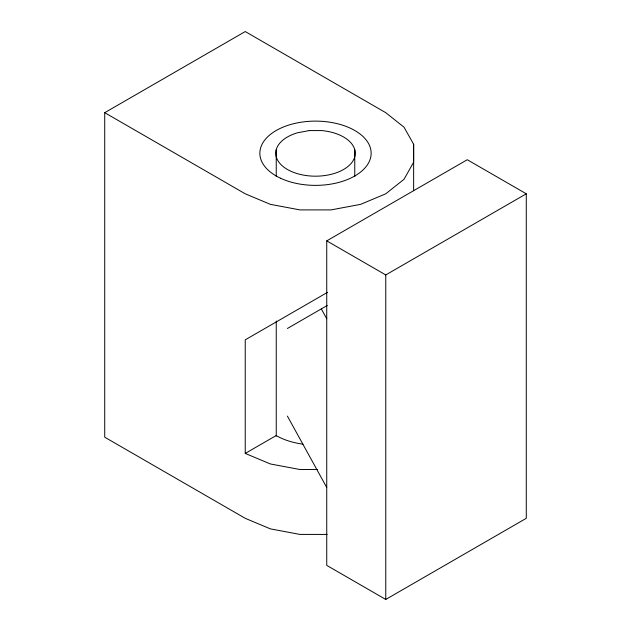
<?xml version="1.0" encoding="UTF-8"?>
<svg xmlns="http://www.w3.org/2000/svg" width="631" height="631" viewBox="0 0 631 631"><rect width="100%" height="100%" fill="white"/><g stroke="black" fill="none" stroke-linecap="round" stroke-linejoin="round"><path stroke-width="0.95" d="M104.722 112.681L245.238 31.55L385.762 112.681L404.029 127.202L413.636 144.27L413.636 162.214L404.029 179.283L385.762 193.804L360.609 204.357L331.046 209.902L299.954 209.902L270.391 204.357L245.238 193.804L104.722 112.681L104.722 437.196L245.238 518.319L270.391 528.873L299.954 534.418L327.158 534.418M326.74 240.861L467.263 159.73L526.278 193.804L526.278 518.319L385.762 599.45L326.74 565.376L326.74 240.861L385.762 274.935L526.278 193.804M327.513 292.334L245.238 339.841L245.238 453.421L270.391 463.966L299.954 469.511L317.44 469.511M287.397 328.483L327.292 305.443M245.238 453.421L276.157 435.571A55.638 32.126 0 0 0 303.014 444.161M321.313 308.898L326.74 318.742M287.397 416.097L326.74 487.495M413.636 144.27L413.636 190.649M385.762 274.935L385.762 599.45M354.756 149.65L354.756 176.499M276.244 149.65L276.244 176.499M276.244 321.053L276.244 436.116M309.285 130.578L297.453 132.794A39.745 22.945 0 0 0 287.397 169.463A39.745 22.945 0 0 0 350.915 163.658A39.745 22.945 0 0 0 321.715 130.578L309.285 130.578M280.479 178.21A55.646 32.126 0 0 0 370.46 158.271A55.646 32.126 0 0 0 295.56 123.25A55.646 32.126 0 0 0 280.479 178.21"/></g></svg>
